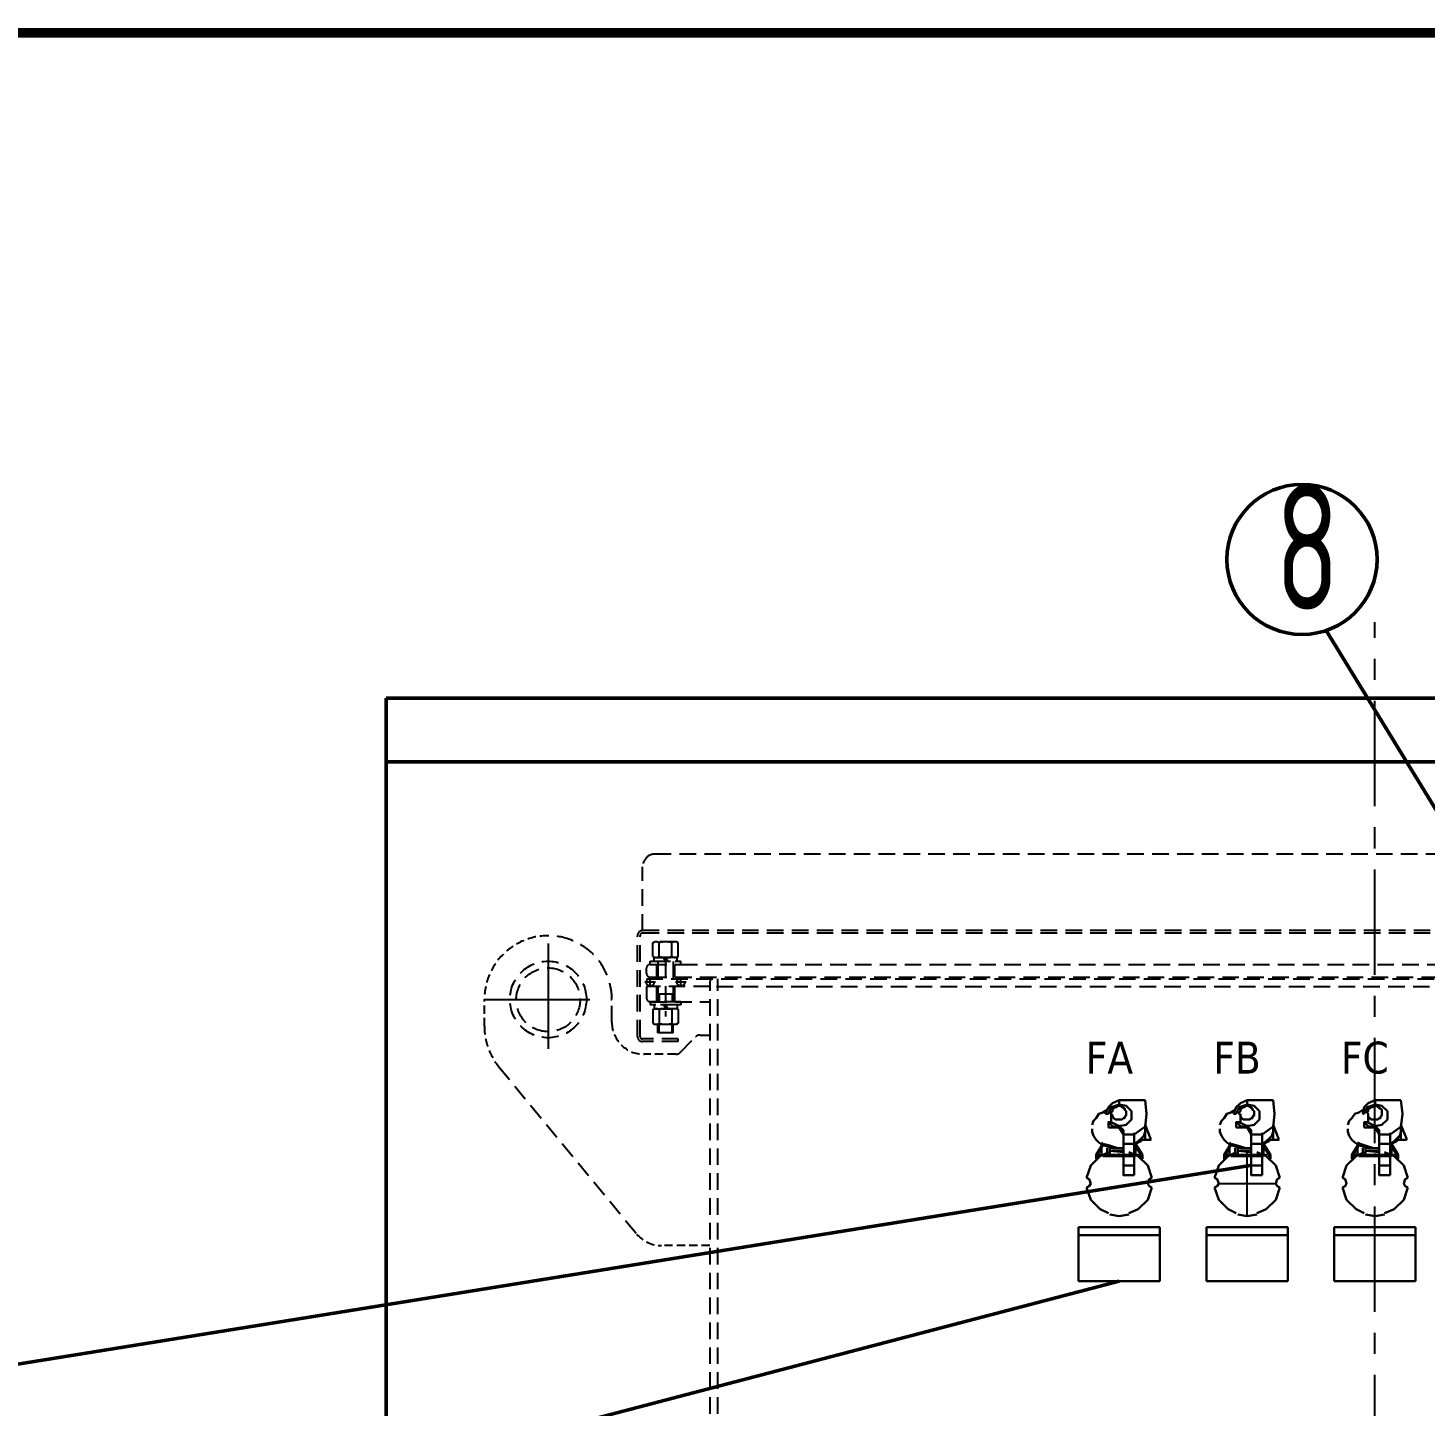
# Model space of a CAD drawing. Header units: millimetres. Extents: x 261789 to 272313, y -191856 to -185409.
# Drawn here: x 263106 to 264201, y -186702 to -185622 of the extents above; entities that cross this region are included whole.
import ezdxf

# ---------------------------------------------------------------- set-up
doc = ezdxf.new("R2010")
doc.units = ezdxf.units.MM
doc.header["$LTSCALE"] = 13
doc.linetypes.add('CENTERX2', pattern=[101.6, 63.5, -12.7, 12.7, -12.7])
doc.linetypes.add('DASHED', pattern=[0.75, 0.5, -0.25])
for name, color, linetype in [('1', 4, 'Continuous'), ('4虚线层', 6, 'DASHED'), ('粗实线', 4, 'Continuous')]:
    doc.layers.add(name, color=color, linetype=linetype)
doc.layers.add('标注、文本', color=3, linetype='Continuous', lineweight=25)
doc.styles.add('pdm', font='gbenor.shx', dxfattribs={"width": 0.8, "bigfont": 'gbhzfs.shx'})
doc.styles.add('Tahoma$001', font='tahoma.ttf', dxfattribs={"height": 2.159784})

# ---------------------------------------------------------------- blocks, each defined once
blk = doc.blocks.new('A$C5D6D1F02')
at = {"layer": '标注、文本'}
for p, q in [((125.9, 0), (125.9, 51.2)), ((103.5, 25.6), (148.3, 25.6))]:
    blk.add_line(p, q, dxfattribs=at)
at = {"layer": '粗实线', "lineweight": 30}
for points in [[(25.6, 90.7), (20.3, 88.5), (17.1, 85.3), (14.9, 80)], [(25.6, 90.7), (25.6, 87.5)], [(45.9, 69.3), (46.9, 80), (45.9, 90.7)], [(125.9, 90.7), (120.5, 88.5), (117.3, 85.3), (115.2, 80)], [(125.9, 90.7), (125.9, 87.5)], [(146.2, 69.3), (147.2, 80), (146.2, 90.7)], [(226.2, 90.7), (220.8, 88.5), (217.6, 85.3), (216.6, 80)], [(226.2, 90.7), (226.2, 87.5)], [(246.4, 69.3), (247.5, 80), (246.4, 90.7)], [(16, 83.2), (12.8, 81.1), (9.6, 80), (7.5, 76.8), (5.3, 74.7), (4.3, 71.5)], [(16, 83.2), (12.8, 81.1), (9.6, 80), (7.5, 76.8), (5.3, 74.7), (4.3, 71.5)], [(14.9, 81.1), (14.9, 80)], [(25.6, 87.5), (19.2, 85.3), (17.1, 80)], [(25.6, 70.4), (30.9, 71.5), (35.2, 75.7), (35.2, 82.1), (30.9, 86.4), (25.6, 87.5)], [(116.3, 83.2), (113.1, 81.1), (109.9, 80), (107.7, 76.8), (105.6, 74.7), (104.5, 71.5)], [(116.3, 83.2), (113.1, 81.1), (109.9, 80), (107.7, 76.8), (105.6, 74.7), (104.5, 71.5)], [(116.3, 81.1), (116.3, 80)], [(125.9, 87.5), (119.5, 85.3), (117.3, 80)], [(125.9, 70.4), (131.2, 71.5), (135.5, 75.7), (135.5, 82.1), (131.2, 86.4), (125.9, 87.5)], [(216.6, 83.2), (213.4, 81.1), (210.2, 80), (208, 76.8), (205.9, 74.7), (204.8, 71.5)], [(216.6, 83.2), (213.4, 81.1), (210.2, 80), (208, 76.8), (205.9, 74.7), (204.8, 71.5)], [(216.6, 81.1), (216.6, 80)], [(226.2, 87.5), (219.8, 85.3), (217.6, 80)], [(226.2, 70.4), (231.5, 71.5), (235.8, 75.7), (235.8, 82.1), (231.5, 86.4), (226.2, 87.5)], [(4.3, 68.3), (4.3, 66.1), (5.3, 62.9), (7.5, 59.7), (9.6, 57.6), (12.8, 55.5), (16, 54.4), (20.3, 53.3), (24.5, 53.3), (28.8, 53.3)], [(4.3, 68.3), (4.3, 66.1), (5.3, 62.9), (7.5, 59.7), (9.6, 57.6), (12.8, 55.5), (16, 54.4), (20.3, 53.3), (24.5, 53.3), (28.8, 53.3)], [(17.1, 73.6), (20.3, 70.4), (25.6, 69.3)], [(19.2, 73.6), (17.1, 73.6), (17.1, 69.3)], [(28.8, 64), (28.8, 67.2), (25.6, 70.4)], [(25.6, 69.3), (25.6, 70.4)], [(25.6, 69.3), (28.8, 64)], [(37.3, 56.5), (40.5, 58.7), (42.7, 60.8), (44.8, 62.9), (45.9, 66.1), (45.9, 68.3), (45.9, 71.5)], [(37.3, 56.5), (40.5, 58.7), (42.7, 60.8), (44.8, 62.9), (45.9, 66.1), (45.9, 68.3), (45.9, 71.5)], [(45.9, 69.3), (44.8, 69.3), (37.3, 64)], [(37.3, 55.5), (40.5, 57.6), (42.7, 58.7), (43.7, 61.9), (45.9, 64), (45.9, 66.1), (45.9, 68.3)], [(37.3, 55.5), (40.5, 57.6), (42.7, 58.7), (43.7, 61.9), (45.9, 64), (45.9, 66.1), (45.9, 68.3)], [(50.1, 60.8), (45.9, 71.5)], [(45.9, 69.3), (45.9, 59.7), (49.1, 59.7), (50.1, 59.7), (50.1, 60.8)], [(104.5, 68.3), (104.5, 66.1), (105.6, 62.9), (107.7, 59.7), (109.9, 57.6), (113.1, 55.5), (116.3, 54.4), (120.5, 53.3), (124.8, 53.3), (129.1, 53.3)], [(104.5, 68.3), (104.5, 66.1), (105.6, 62.9), (107.7, 59.7), (109.9, 57.6), (113.1, 55.5), (116.3, 54.4), (120.5, 53.3), (124.8, 53.3), (129.1, 53.3)], [(117.3, 73.6), (120.5, 70.4), (125.9, 69.3)], [(119.5, 73.6), (117.3, 73.6), (117.3, 69.3)], [(129.1, 64), (129.1, 67.2), (125.9, 70.4)], [(125.9, 69.3), (125.9, 70.4)], [(125.9, 69.3), (129.1, 64)], [(137.6, 56.5), (140.8, 58.7), (143, 60.8), (145.1, 62.9), (146.2, 66.1), (147.2, 68.3), (146.2, 71.5)], [(137.6, 56.5), (140.8, 58.7), (143, 60.8), (145.1, 62.9), (146.2, 66.1), (147.2, 68.3), (146.2, 71.5)], [(146.2, 69.3), (145.1, 69.3), (137.6, 64)], [(137.6, 55.5), (140.8, 57.6), (143, 58.7), (144, 61.9), (146.2, 64), (146.2, 66.1), (147.2, 68.3)], [(137.6, 55.5), (140.8, 57.6), (143, 58.7), (144, 61.9), (146.2, 64), (146.2, 66.1), (147.2, 68.3)], [(146.2, 69.3), (146.2, 59.7), (149.4, 59.7), (150.4, 59.7), (150.4, 60.8), (146.2, 71.5)], [(204.8, 68.3), (204.8, 66.1), (205.9, 62.9), (208, 59.7), (210.2, 57.6), (213.4, 55.5), (216.6, 54.4), (220.8, 53.3), (225.1, 53.3), (229.4, 53.3)], [(204.8, 68.3), (204.8, 66.1), (205.9, 62.9), (208, 59.7), (210.2, 57.6), (213.4, 55.5), (216.6, 54.4), (220.8, 53.3), (225.1, 53.3), (229.4, 53.3)], [(217.6, 73.6), (220.8, 70.4), (226.2, 69.3)], [(219.8, 73.6), (217.6, 73.6), (217.6, 69.3)], [(229.4, 64), (229.4, 67.2), (226.2, 70.4)], [(226.2, 69.3), (226.2, 70.4)], [(226.2, 69.3), (229.4, 64)], [(237.9, 56.5), (241.1, 58.7), (243.2, 60.8), (245.4, 62.9), (246.4, 66.1), (247.5, 68.3), (246.4, 71.5)], [(237.9, 56.5), (241.1, 58.7), (243.2, 60.8), (245.4, 62.9), (246.4, 66.1), (247.5, 68.3), (246.4, 71.5)], [(246.4, 69.3), (245.4, 69.3), (237.9, 64)], [(237.9, 55.5), (241.1, 57.6), (243.2, 58.7), (244.3, 61.9), (246.4, 64), (246.4, 66.1), (247.5, 68.3)], [(237.9, 55.5), (241.1, 57.6), (243.2, 58.7), (244.3, 61.9), (246.4, 64), (246.4, 66.1), (247.5, 68.3)], [(246.4, 69.3), (246.4, 59.7), (249.6, 59.7), (250.7, 59.7), (250.7, 60.8), (246.4, 71.5)], [(11.7, 48), (7.5, 48), (12.8, 56.5)], [(8.5, 48), (12.8, 55.5)], [(11.7, 57.6), (12.8, 56.5), (17.1, 55.5), (20.3, 54.4), (24.5, 53.3), (28.8, 53.3)], [(11.7, 57.6), (12.8, 56.5), (17.1, 55.5), (20.3, 54.4), (24.5, 53.3), (28.8, 53.3)], [(33.1, 32), (28.8, 32), (28.8, 64)], [(37.3, 32), (37.3, 64), (28.8, 64)], [(45.9, 59.7), (41.6, 59.7)], [(112, 48), (107.7, 48), (113.1, 56.5)], [(108.8, 48), (113.1, 55.5)], [(112, 57.6), (113.1, 56.5), (117.3, 55.5), (120.5, 54.4), (124.8, 53.3), (129.1, 53.3)], [(112, 57.6), (113.1, 56.5), (117.3, 55.5), (120.5, 54.4), (124.8, 53.3), (129.1, 53.3)], [(133.4, 32), (129.1, 32), (129.1, 64)], [(137.6, 32), (137.6, 64), (129.1, 64)], [(146.2, 59.7), (141.9, 59.7)], [(212.3, 48), (208, 48), (213.4, 56.5)], [(209.1, 48), (213.4, 55.5)], [(212.3, 57.6), (214.4, 56.5), (217.6, 55.5), (220.8, 54.4), (225.1, 53.3), (229.4, 53.3)], [(212.3, 57.6), (214.4, 56.5), (217.6, 55.5), (220.8, 54.4), (225.1, 53.3), (229.4, 53.3)], [(233.6, 32), (229.4, 32), (229.4, 64)], [(237.9, 32), (237.9, 64), (229.4, 64)], [(246.4, 59.7), (242.2, 59.7)], [(17.1, 50.1), (10.7, 46.9), (3.2, 39.5), (0, 29.9)], [(7.5, 48), (7.5, 44.8), (8.5, 44.8), (8.5, 48)], [(51.2, 29.9), (48, 39.5), (40.5, 46.9), (33.1, 50.1)], [(43.7, 48), (43.7, 44.8), (42.7, 44.8), (42.7, 48)], [(117.3, 50.1), (110.9, 46.9), (103.5, 39.5), (100.3, 29.9)], [(107.7, 48), (107.7, 44.8), (108.8, 44.8), (108.8, 48)], [(151.5, 29.9), (148.3, 39.5), (140.8, 46.9), (133.4, 50.1)], [(144, 48), (144, 44.8), (143, 44.8), (143, 48)], [(217.6, 50.1), (211.2, 46.9), (203.8, 39.5), (200.6, 29.9)], [(208, 48), (208, 44.8), (209.1, 44.8), (209.1, 48)], [(251.8, 29.9), (248.6, 39.5), (241.1, 46.9), (233.6, 50.1)], [(244.3, 48), (244.3, 44.8), (243.2, 44.8), (243.2, 48)], [(0, 22.4), (2.1, 23.5), (3.2, 25.6), (2.1, 28.8), (0, 29.9)], [(0, 22.4), (3.2, 12.8), (10.7, 5.3), (17.1, 2.1)], [(33.1, 2.1), (40.5, 5.3), (48, 12.8), (51.2, 22.4)], [(51.2, 29.9), (49.1, 28.8), (48, 25.6), (49.1, 23.5), (51.2, 22.4)], [(100.3, 22.4), (102.4, 23.5), (103.5, 25.6), (102.4, 28.8), (100.3, 29.9)], [(100.3, 22.4), (103.5, 12.8), (110.9, 5.3), (117.3, 2.1)], [(133.4, 2.1), (140.8, 5.3), (148.3, 12.8), (151.5, 22.4)], [(151.5, 29.9), (149.4, 28.8), (148.3, 25.6), (149.4, 23.5), (151.5, 22.4)], [(200.6, 22.4), (202.7, 23.5), (203.8, 25.6), (202.7, 28.8), (200.6, 29.9)], [(200.6, 22.4), (203.8, 12.8), (211.2, 5.3), (217.6, 2.1)], [(233.6, 2.1), (241.1, 5.3), (248.6, 12.8), (251.8, 22.4)], [(251.8, 29.9), (249.6, 28.8), (248.6, 25.6), (249.6, 23.5), (251.8, 22.4)], [(18.1, 1.1), (25.6, 0), (33.1, 1.1)], [(118.4, 1.1), (125.9, 0), (133.4, 1.1)], [(218.7, 1.1), (226.2, 0), (233.6, 1.1)]]:
    blk.add_lwpolyline(points, dxfattribs=at)
for points in [[(25.6, 86.4), (24.5, 86.4), (23.5, 85.3), (22.4, 85.3), (21.3, 84.3), (20.3, 84.3), (20.3, 83.2), (20.3, 82.1), (19.2, 81.1), (19.2, 80), (20.3, 78.9), (20.3, 77.9), (21.3, 76.8), (22.4, 75.7), (23.5, 75.7), (24.5, 75.7), (25.6, 75.7), (26.7, 75.7), (27.7, 75.7), (28.8, 76.8), (29.9, 76.8), (29.9, 77.9), (30.9, 78.9), (30.9, 80), (30.9, 81.1), (30.9, 82.1), (29.9, 83.2), (29.9, 84.3), (28.8, 84.3), (28.8, 85.3), (27.7, 85.3), (26.7, 86.4)], [(125.9, 86.4), (124.8, 86.4), (123.7, 85.3), (122.7, 85.3), (121.6, 84.3), (120.5, 84.3), (120.5, 83.2), (120.5, 82.1), (119.5, 81.1), (119.5, 80), (120.5, 78.9), (120.5, 77.9), (121.6, 76.8), (122.7, 75.7), (123.7, 75.7), (124.8, 75.7), (125.9, 75.7), (126.9, 75.7), (128, 75.7), (129.1, 76.8), (130.1, 76.8), (130.1, 77.9), (131.2, 78.9), (131.2, 80), (131.2, 81.1), (131.2, 82.1), (130.1, 83.2), (130.1, 84.3), (129.1, 84.3), (129.1, 85.3), (128, 85.3), (126.9, 86.4)], [(226.2, 86.4), (225.1, 86.4), (224, 85.3), (223, 85.3), (221.9, 84.3), (220.8, 84.3), (220.8, 83.2), (220.8, 82.1), (219.8, 81.1), (220.8, 80), (220.8, 78.9), (220.8, 77.9), (221.9, 76.8), (223, 75.7), (224, 75.7), (225.1, 75.7), (226.2, 75.7), (227.2, 75.7), (228.3, 75.7), (229.4, 76.8), (230.4, 76.8), (230.4, 77.9), (231.5, 78.9), (231.5, 80), (231.5, 81.1), (231.5, 82.1), (231.5, 83.2), (230.4, 84.3), (229.4, 84.3), (229.4, 85.3), (228.3, 85.3), (227.2, 86.4)], [(38.4, 48), (38.4, 49.1)], [(138.7, 48), (138.7, 49.1)], [(239, 48), (239, 49.1)]]:
    blk.add_lwpolyline(points, close=True, dxfattribs=at)
for points in [[(25.6, 90.7), (25.6, 90.7), (45.9, 90.7), (45.9, 90.7)], [(125.9, 90.7), (125.9, 90.7), (146.2, 90.7), (146.2, 90.7)], [(226.2, 90.7), (226.2, 90.7), (246.4, 90.7), (246.4, 90.7)], [(14.9, 80), (14.9, 80), (17.1, 80), (17.1, 80)], [(19.2, 80), (19.2, 80), (19.2, 73.6), (19.2, 73.6)], [(115.2, 80), (115.2, 80), (117.3, 80), (117.3, 80)], [(120.5, 80), (120.5, 80), (120.5, 73.6), (120.5, 73.6)], [(216.6, 80), (216.6, 80), (217.6, 80), (217.6, 80)], [(220.8, 80), (220.8, 80), (220.8, 73.6), (220.8, 73.6)], [(25.6, 69.3), (25.6, 69.3), (17.1, 69.3), (17.1, 69.3)], [(19.2, 73.6), (19.2, 73.6), (25.6, 70.4), (25.6, 70.4)], [(25.6, 71.5), (25.6, 71.5), (25.6, 70.4), (25.6, 70.4)], [(125.9, 69.3), (125.9, 69.3), (117.3, 69.3), (117.3, 69.3)], [(119.5, 73.6), (119.5, 73.6), (125.9, 70.4), (125.9, 70.4)], [(125.9, 71.5), (125.9, 71.5), (125.9, 70.4), (125.9, 70.4)], [(226.2, 69.3), (226.2, 69.3), (217.6, 69.3), (217.6, 69.3)], [(219.8, 73.6), (219.8, 73.6), (226.2, 70.4), (226.2, 70.4)], [(226.2, 71.5), (226.2, 71.5), (226.2, 70.4), (226.2, 70.4)], [(11.7, 48), (11.7, 48), (11.7, 56.5), (11.7, 56.5)], [(28.8, 56.5), (28.8, 56.5), (37.3, 56.5), (37.3, 56.5)], [(37.3, 64), (37.3, 64), (37.3, 65.1), (37.3, 65.1)], [(42.7, 48), (42.7, 48), (37.3, 55.5), (37.3, 55.5)], [(38.4, 48), (38.4, 48), (38.4, 56.5), (38.4, 56.5)], [(43.7, 48), (43.7, 48), (38.4, 56.5), (38.4, 56.5)], [(112, 48), (112, 48), (112, 56.5), (112, 56.5)], [(129.1, 56.5), (129.1, 56.5), (137.6, 56.5), (137.6, 56.5)], [(137.6, 64), (137.6, 64), (137.6, 65.1), (137.6, 65.1)], [(143, 48), (143, 48), (137.6, 55.5), (137.6, 55.5)], [(138.7, 48), (138.7, 48), (138.7, 56.5), (138.7, 56.5)], [(144, 48), (144, 48), (138.7, 56.5), (138.7, 56.5)], [(212.3, 48), (212.3, 48), (212.3, 56.5), (212.3, 56.5)], [(229.4, 56.5), (229.4, 56.5), (237.9, 56.5), (237.9, 56.5)], [(237.9, 64), (237.9, 64), (237.9, 65.1), (237.9, 65.1)], [(243.2, 48), (243.2, 48), (237.9, 55.5), (237.9, 55.5)], [(239, 48), (239, 48), (239, 56.5), (239, 56.5)], [(244.3, 48), (244.3, 48), (239, 56.5), (239, 56.5)], [(12.8, 48), (12.8, 48), (25.6, 48), (25.6, 48)], [(16, 48), (16, 48), (12.8, 48), (12.8, 48)], [(12.8, 46.9), (12.8, 46.9), (38.4, 46.9), (38.4, 46.9)], [(16, 48), (16, 48), (16, 53.3), (16, 53.3)], [(18.1, 48), (18.1, 48), (18.1, 54.4), (18.1, 54.4)], [(18.1, 51.2), (18.1, 51.2), (28.8, 50.1), (28.8, 50.1)], [(18.1, 51.2), (18.1, 51.2), (28.8, 51.2), (28.8, 51.2)], [(24.5, 48), (24.5, 48), (41.6, 48), (41.6, 48)], [(25.6, 48), (25.6, 48), (25.6, 49.1), (25.6, 49.1)], [(38.4, 48), (38.4, 48), (25.6, 48), (25.6, 48)], [(113.1, 48), (113.1, 48), (125.9, 48), (125.9, 48)], [(116.3, 48), (116.3, 48), (113.1, 48), (113.1, 48)], [(113.1, 46.9), (113.1, 46.9), (138.7, 46.9), (138.7, 46.9)], [(116.3, 48), (116.3, 48), (116.3, 53.3), (116.3, 53.3)], [(118.4, 48), (118.4, 48), (118.4, 54.4), (118.4, 54.4)], [(118.4, 51.2), (118.4, 51.2), (129.1, 50.1), (129.1, 50.1)], [(118.4, 51.2), (118.4, 51.2), (129.1, 51.2), (129.1, 51.2)], [(124.8, 48), (124.8, 48), (141.9, 48), (141.9, 48)], [(125.9, 48), (125.9, 48), (125.9, 49.1), (125.9, 49.1)], [(138.7, 48), (138.7, 48), (125.9, 48), (125.9, 48)], [(213.4, 48), (213.4, 48), (226.2, 48), (226.2, 48)], [(216.6, 48), (216.6, 48), (213.4, 48), (213.4, 48)], [(213.4, 46.9), (213.4, 46.9), (239, 46.9), (239, 46.9)], [(216.6, 48), (216.6, 48), (216.6, 53.3), (216.6, 53.3)], [(218.7, 48), (218.7, 48), (218.7, 54.4), (218.7, 54.4)], [(218.7, 51.2), (218.7, 51.2), (229.4, 50.1), (229.4, 50.1)], [(218.7, 51.2), (218.7, 51.2), (229.4, 51.2), (229.4, 51.2)], [(225.1, 48), (225.1, 48), (242.2, 48), (242.2, 48)], [(226.2, 48), (226.2, 48), (226.2, 49.1), (226.2, 49.1)], [(239, 48), (239, 48), (226.2, 48), (226.2, 48)], [(28.8, 39.5), (28.8, 39.5), (37.3, 39.5), (37.3, 39.5)], [(129.1, 39.5), (129.1, 39.5), (137.6, 39.5), (137.6, 39.5)], [(229.4, 39.5), (229.4, 39.5), (237.9, 39.5), (237.9, 39.5)], [(28.8, 32), (28.8, 32), (37.3, 32), (37.3, 32)], [(129.1, 32), (129.1, 32), (137.6, 32), (137.6, 32)], [(229.4, 32), (229.4, 32), (237.9, 32), (237.9, 32)]]:
    blk.add_open_spline(points, degree=3, dxfattribs=at)

msp = doc.modelspace()

# ---------------------------------------------------------------- linework, layer by layer
at = {"layer": '1', "color": 1, "linetype": 'CENTERX2', "lineweight": -3, "ltscale": 0.1}
for p, q in [((264161.778, -187949.298), (264161.778, -186087.914)), ((263513.778, -186339.768), (263513.778, -186427.709)), ((263463.778, -186383.738), (263563.778, -186383.738))]:
    msp.add_line(p, q, dxfattribs=at)
at = {"layer": '1', "const_width": 7.598}
msp.add_lwpolyline([(262353.477, -191617.168), (270689.118, -191617.168), (270689.118, -185625.926), (262353.477, -185625.926), (262353.477, -191617.168)], dxfattribs=at)
at = {"layer": '4虚线层', "ltscale": 2}
for p, q in [((264721.778, -186269.747), (263597.778, -186269.747)), ((263587.778, -186329.747), (263587.778, -186279.747)), ((263583.778, -186412.73), (263583.778, -186333.747)), ((263585.778, -186412.73), (263585.778, -186333.747)), ((264731.778, -186329.747), (263587.778, -186329.747)), ((264731.778, -186331.747), (263587.778, -186331.747)), ((263595.853, -186339.32), (263597.182, -186338.552)), ((263595.853, -186349.985), (263595.853, -186339.32)), ((263614.373, -186338.552), (263597.182, -186338.552)), ((263600.815, -186349.985), (263600.815, -186339.32)), ((263610.74, -186349.985), (263610.74, -186339.32)), ((263615.703, -186339.32), (263614.373, -186338.552)), ((263615.703, -186349.985), (263615.703, -186339.32)), ((263595.853, -186349.985), (263597.182, -186350.752)), ((263596.778, -186353.752), (263596.778, -186350.752)), ((263596.778, -186350.752), (263614.778, -186350.752)), ((263614.373, -186350.752), (263597.182, -186350.752)), ((263605.778, -186353.752), (263604.078, -186350.752)), ((263607.478, -186353.752), (263605.778, -186350.752)), ((263615.703, -186349.985), (263614.373, -186350.752)), ((263614.778, -186353.752), (263614.778, -186350.752)), ((263590.778, -186363.252), (263590.778, -186359.252)), ((263590.778, -186363.252), (263590.778, -186359.252)), ((263593.778, -186356.252), (263593.778, -186353.752)), ((263593.778, -186353.752), (263617.778, -186353.752)), ((263593.778, -186356.252), (263617.778, -186356.252)), ((263596.778, -186353.752), (263614.778, -186353.752)), ((263598.778, -186356.252), (263598.778, -186366.252)), ((263599.778, -186353.97), (263599.778, -186379.47)), ((263605.778, -186353.813), (263605.778, -186397.081)), ((263611.778, -186353.97), (263611.778, -186379.47)), ((263612.778, -186356.252), (263612.778, -186366.252)), ((263617.778, -186356.252), (263617.778, -186353.752)), ((263617.778, -186356.252), (264725.778, -186356.252)), ((263597.962, -186370.252), (263589.593, -186370.252)), ((263590.778, -186367.47), (264724.655, -186367.47)), ((263593.778, -186366.252), (264725.778, -186366.252)), ((263593.778, -186373.491), (263593.778, -186367.014)), ((263621.962, -186370.252), (263613.593, -186370.252)), ((263617.778, -186373.491), (263617.778, -186367.014)), ((263640.778, -187917.47), (263640.778, -186369.47)), ((263646.778, -187917.47), (263646.778, -186367.47)), ((263640.778, -186373.47), (263590.778, -186373.47)), ((263640.778, -186373.47), (263590.778, -186373.47)), ((263590.778, -186373.47), (263590.778, -186382.47)), ((263598.778, -186373.47), (263598.778, -186385.47)), ((263611.778, -186379.47), (263599.778, -186379.47)), ((263599.778, -186379.47), (263599.778, -186385.47)), ((263600.678, -186379.47), (263600.678, -186385.47)), ((263610.878, -186379.47), (263610.878, -186385.47)), ((263611.778, -186379.47), (263611.778, -186385.47)), ((263612.778, -186373.47), (263612.778, -186385.47)), ((263645.778, -186373.47), (264678.778, -186373.47)), ((263563.778, -186401.73), (263563.778, -186383.747)), ((263593.778, -186385.47), (263640.778, -186385.47)), ((263617.778, -186385.47), (263593.778, -186385.47)), ((263593.778, -186385.47), (263593.778, -186387.97)), ((263617.778, -186387.97), (263593.778, -186387.97)), ((263595.853, -186391.738), (263597.182, -186390.97)), ((263595.853, -186391.738), (263595.853, -186402.403)), ((263614.778, -186387.97), (263596.778, -186387.97)), ((263596.778, -186387.97), (263596.778, -186390.97)), ((263614.778, -186390.97), (263596.778, -186390.97)), ((263597.182, -186390.97), (263614.373, -186390.97)), ((263600.815, -186391.738), (263600.815, -186402.403)), ((263604.078, -186387.97), (263605.778, -186390.97)), ((263605.778, -186387.97), (263607.478, -186390.97)), ((263610.74, -186391.738), (263610.74, -186402.403)), ((263615.703, -186391.738), (263614.373, -186390.97)), ((263614.778, -186387.97), (263614.778, -186390.97)), ((263615.703, -186391.738), (263615.703, -186402.403)), ((263617.778, -186385.47), (263617.778, -186387.97)), ((263595.853, -186402.403), (263597.182, -186403.17)), ((263597.182, -186403.17), (263614.373, -186403.17)), ((263599.778, -186409.912), (263599.778, -186403.17)), ((263600.678, -186409.912), (263600.678, -186403.17)), ((263610.878, -186409.912), (263610.878, -186403.17)), ((263611.778, -186409.912), (263611.778, -186403.17)), ((263615.703, -186402.403), (263614.373, -186403.17)), ((263615.774, -186414.73), (263587.778, -186414.73)), ((263611.778, -186409.912), (263599.778, -186409.912)), ((263615.774, -186416.73), (263615.774, -186414.73)), ((263617.303, -186425.245), (263629.31, -186413.098)), ((263632.866, -186411.613), (263640.778, -186411.613)), ((263615.774, -186416.73), (263587.778, -186416.73)), ((263475.2, -186436.552), (263583.278, -186567.634))]:
    msp.add_line(p, q, dxfattribs=at)
at = {"layer": '4虚线层'}
for p, q in [((263463.778, -186404.744), (263463.778, -186383.747)), ((263613.747, -186426.73), (263588.778, -186426.73)), ((263640.605, -186576.73), (263602.567, -186576.73))]:
    msp.add_line(p, q, dxfattribs=at)
at = {"layer": '4虚线层', "ltscale": 2}
for centre, radius in [((263513.778, -186383.738), 30), ((263513.778, -186383.988), 25), ((263593.778, -186370.252), 3), ((263617.778, -186370.252), 3)]:
    msp.add_circle(centre, radius, dxfattribs=at)
for centre, radius, start, end in [((263597.778, -186279.747), 10, 90, 180), ((263513.778, -186383.747), 50, 0, 90), ((263587.778, -186333.747), 4, 90, 180), ((263587.778, -186333.747), 2, 90, 180), ((263598.388, -186343.121), 4.569, 57.914436, 123.704561), ((263605.778, -186356.552), 18, 73.996597, 106.003403), ((263613.167, -186343.121), 4.569, 56.295439, 122.085564), ((263598.388, -186346.183), 4.569, 236.295439, 302.558752), ((263605.778, -186332.752), 18, 253.996597, 286.003403), ((263613.167, -186346.183), 4.569, 237.914436, 303.704561), ((263593.778, -186359.252), 3, 90, 180), ((263593.778, -186359.252), 3, 90, 180), ((263593.778, -186363.252), 3, 180, 270), ((263593.778, -186363.252), 3, 180, 270), ((263642.778, -186369.47), 2, 90, 180), ((263593.778, -186382.47), 3, 180, 270), ((263598.388, -186395.539), 4.569, 57.914436, 123.704561), ((263605.778, -186408.97), 18, 73.996597, 106.003403), ((263613.167, -186395.539), 4.569, 56.295439, 122.558752), ((263598.388, -186398.601), 4.569, 236.295439, 302.085564), ((263605.778, -186385.17), 18, 253.996597, 286.003403), ((263613.167, -186398.601), 4.569, 237.914436, 303.704561), ((263587.778, -186412.73), 4, 180, 270), ((263587.778, -186412.73), 2, 180, 270), ((263632.866, -186416.613), 5, 90, 135.331906)]:
    msp.add_arc(centre, radius, start, end, dxfattribs=at)
at = {"layer": '4虚线层'}
for centre, radius, start, end in [((263513.778, -186383.747), 50, 90, 180), ((263513.778, -186404.744), 50, 180, 219.505856), ((263588.778, -186401.73), 25, 180, 270), ((263613.747, -186421.73), 5, 270, 315.331906), ((263602.567, -186551.73), 25, 219.505856, 270)]:
    msp.add_arc(centre, radius, start, end, dxfattribs=at)
at = {"layer": '标注、文本'}
msp.add_line((263513.778, -186333.747), (263513.778, -186333.747), dxfattribs=at)
at = {"layer": '标注、文本', "color": 4, "lineweight": 30}
for p, q in [((263929.629, -186562.279), (263993.368, -186562.279)), ((263929.629, -186562.279), (263993.368, -186562.279)), ((263929.629, -186562.279), (263929.629, -186604.473)), ((263993.368, -186568.387), (263929.629, -186568.387)), ((263929.629, -186568.387), (263993.368, -186568.387)), ((263993.368, -186562.279), (263993.368, -186604.473)), ((264029.908, -186562.279), (264093.647, -186562.279)), ((264029.908, -186562.279), (264093.647, -186562.279)), ((264029.908, -186562.279), (264029.908, -186604.473)), ((264093.647, -186568.387), (264029.908, -186568.387)), ((264029.908, -186568.387), (264093.647, -186568.387)), ((264093.647, -186562.279), (264093.647, -186604.473)), ((264129.908, -186562.279), (264193.647, -186562.279)), ((264129.908, -186562.279), (264193.647, -186562.279)), ((264129.908, -186562.279), (264129.908, -186604.473)), ((264193.647, -186568.387), (264129.908, -186568.387)), ((264129.908, -186568.387), (264193.647, -186568.387)), ((264193.647, -186562.279), (264193.647, -186604.473)), ((263993.368, -186604.473), (263929.629, -186604.473)), ((264093.647, -186604.473), (264029.908, -186604.473)), ((264193.647, -186604.473), (264129.908, -186604.473))]:
    msp.add_line(p, q, dxfattribs=at)
at = {"layer": '粗实线', "lineweight": 50}
for p, q in [((264123.722, -186094.493), (264389.808, -186529.663)), ((263386.778, -187997.47), (263386.778, -186147.47)), ((264936.778, -186147.47), (263386.778, -186147.47)), ((263386.778, -186197.47), (264936.778, -186197.47)), ((264064.03, -186514.021), (263041.999, -186678.704)), ((263961.498, -186604.473), (263041.999, -186845.428))]:
    msp.add_line(p, q, dxfattribs=at)
msp.add_circle((264104.718, -186038.782), 58.863, dxfattribs=at)

# ---------------------------------------------------------------- block references
at = {"layer": '标注、文本'}
msp.add_blockref('A$C5D6D1F02', (263935.895, -186553.492), dxfattribs=at)

# ---------------------------------------------------------------- texts
at = {"layer": '标注、文本', "style": 'Tahoma$001'}
for s, p in [('FC', (264135.173, -186441.823)), ('FA', (263935.173, -186441.823)), ('FB', (264035.173, -186441.823))]:
    msp.add_text(s, height=25, dxfattribs=at).set_placement(p)
at = {"layer": '粗实线', "lineweight": 50, "style": 'pdm', "width": 0.8}
msp.add_text('8', height=98.351, dxfattribs=at).set_placement((264083.582, -186078.196))

doc.saveas('drawing.dxf')
